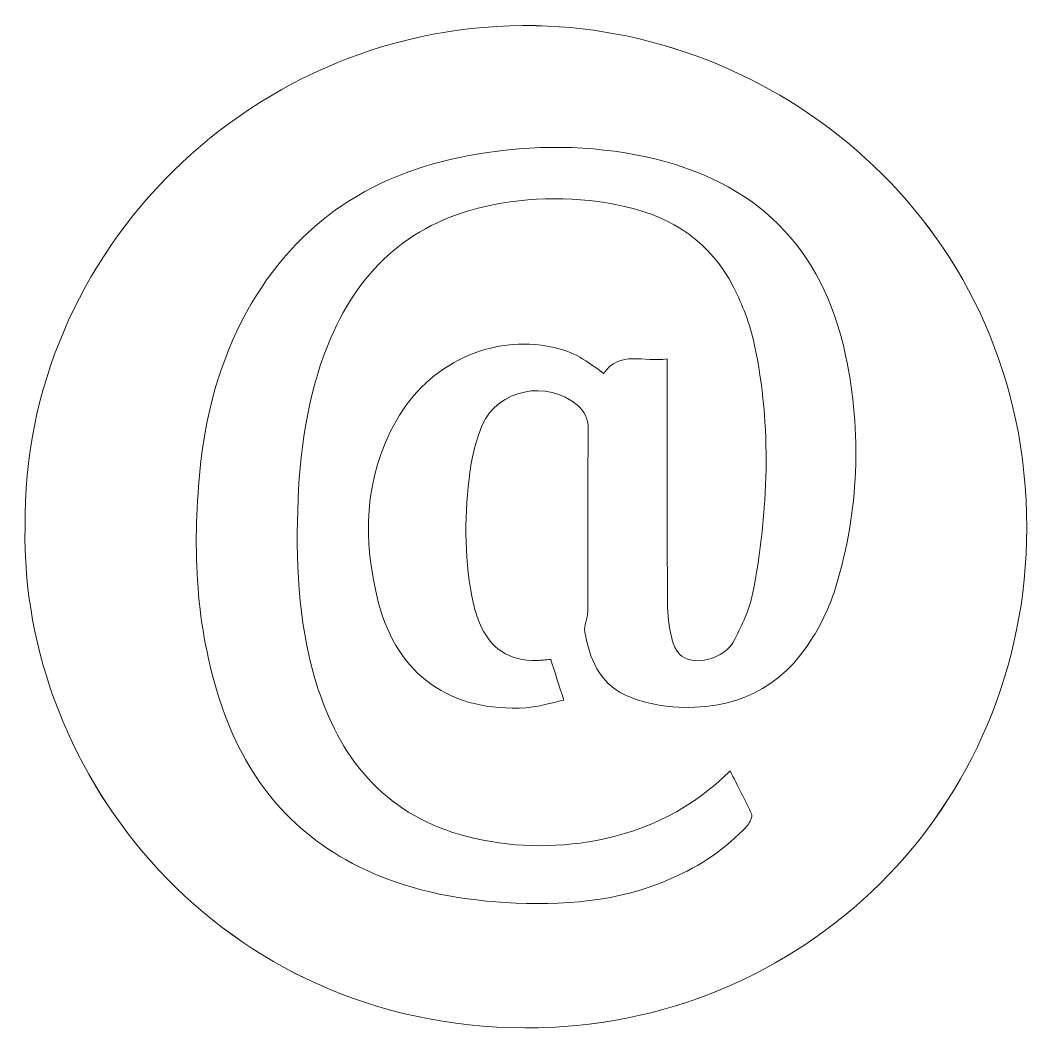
# Model space of a CAD drawing. Header units: centimetres. Extents: x -5.4 to 5.5, y -5.4 to 5.4.
# Drawn here: x -5.448 to -2.242, y -1.4 to 1.814 of the extents above; entities that cross this region are included whole.
import ezdxf

# ---------------------------------------------------------------- set-up
doc = ezdxf.new("R2010")
doc.units = ezdxf.units.CM
doc.header["$MEASUREMENT"] = 0
doc.layers.add('Layer 1', color=7, linetype='Continuous')

msp = doc.modelspace()

# ---------------------------------------------------------------- linework, layer by layer
at = {"layer": 'Layer 1', "lineweight": 13}
for points, knots in [([(-5.43243, 0.1996), (-5.44783, -0.59521), (-4.80778, -1.39383), (-3.83988, -1.39713), (-3.83988, -1.39713), (-2.95395, -1.40009), (-2.24185, -0.69755), (-2.24172, 0.19611), (-2.24172, 0.19611), (-2.24156, 1.15171), (-3.0187, 1.78086), (-3.80459, 1.7962), (-3.80459, 1.7962), (-4.70236, 1.81369), (-5.44407, 1.07765), (-5.43243, 0.1996)], [0, 0, 0, 0, 0.2, 0.2, 0.2, 0.2, 0.4, 0.4, 0.4, 0.4, 0.6, 0.6, 0.6, 0.6, 1, 1, 1, 1]), ([(-5.43243, 0.1996), (-5.44783, -0.59521), (-4.80778, -1.39383), (-3.83988, -1.39713), (-3.83988, -1.39713), (-2.95395, -1.40009), (-2.24185, -0.69755), (-2.24172, 0.19611), (-2.24172, 0.19611), (-2.24156, 1.15171), (-3.0187, 1.78086), (-3.80459, 1.7962), (-3.80459, 1.7962), (-4.70236, 1.81369), (-5.44407, 1.07765), (-5.43243, 0.1996)], [0, 0, 0, 0, 0.2, 0.2, 0.2, 0.2, 0.4, 0.4, 0.4, 0.4, 0.6, 0.6, 0.6, 0.6, 1, 1, 1, 1]), ([(-5.43243, 0.1996), (-5.44783, -0.59521), (-4.80778, -1.39383), (-3.83988, -1.39713), (-3.83988, -1.39713), (-2.95395, -1.40009), (-2.24185, -0.69755), (-2.24172, 0.19611), (-2.24172, 0.19611), (-2.24156, 1.15171), (-3.0187, 1.78086), (-3.80459, 1.7962), (-3.80459, 1.7962), (-4.70236, 1.81369), (-5.44407, 1.07765), (-5.43243, 0.1996)], [0, 0, 0, 0, 0.2, 0.2, 0.2, 0.2, 0.4, 0.4, 0.4, 0.4, 0.6, 0.6, 0.6, 0.6, 1, 1, 1, 1]), ([(-5.43243, 0.1996), (-5.44783, -0.59521), (-4.80778, -1.39383), (-3.83988, -1.39713), (-3.83988, -1.39713), (-2.95395, -1.40009), (-2.24185, -0.69755), (-2.24172, 0.19611), (-2.24172, 0.19611), (-2.24156, 1.15171), (-3.0187, 1.78086), (-3.80459, 1.7962), (-3.80459, 1.7962), (-4.70236, 1.81369), (-5.44407, 1.07765), (-5.43243, 0.1996)], [0, 0, 0, 0, 0.2, 0.2, 0.2, 0.2, 0.4, 0.4, 0.4, 0.4, 0.6, 0.6, 0.6, 0.6, 1, 1, 1, 1]), ([(-5.43243, 0.1996), (-5.44783, -0.59521), (-4.80778, -1.39383), (-3.83988, -1.39713), (-3.83988, -1.39713), (-2.95395, -1.40009), (-2.24185, -0.69755), (-2.24172, 0.19611), (-2.24172, 0.19611), (-2.24156, 1.15171), (-3.0187, 1.78086), (-3.80459, 1.7962), (-3.80459, 1.7962), (-4.70236, 1.81369), (-5.44407, 1.07765), (-5.43243, 0.1996)], [0, 0, 0, 0, 0.2, 0.2, 0.2, 0.2, 0.4, 0.4, 0.4, 0.4, 0.6, 0.6, 0.6, 0.6, 1, 1, 1, 1]), ([(-5.43243, 0.1996), (-5.44783, -0.59521), (-4.80778, -1.39383), (-3.83988, -1.39713), (-3.83988, -1.39713), (-2.95395, -1.40009), (-2.24185, -0.69755), (-2.24172, 0.19611), (-2.24172, 0.19611), (-2.24156, 1.15171), (-3.0187, 1.78086), (-3.80459, 1.7962), (-3.80459, 1.7962), (-4.70236, 1.81369), (-5.44407, 1.07765), (-5.43243, 0.1996)], [0, 0, 0, 0, 0.2, 0.2, 0.2, 0.2, 0.4, 0.4, 0.4, 0.4, 0.6, 0.6, 0.6, 0.6, 1, 1, 1, 1]), ([(-5.43243, 0.1996), (-5.44783, -0.59521), (-4.80778, -1.39383), (-3.83988, -1.39713), (-3.83988, -1.39713), (-2.95395, -1.40009), (-2.24185, -0.69755), (-2.24172, 0.19611), (-2.24172, 0.19611), (-2.24156, 1.15171), (-3.0187, 1.78086), (-3.80459, 1.7962), (-3.80459, 1.7962), (-4.70236, 1.81369), (-5.44407, 1.07765), (-5.43243, 0.1996)], [0, 0, 0, 0, 0.2, 0.2, 0.2, 0.2, 0.4, 0.4, 0.4, 0.4, 0.6, 0.6, 0.6, 0.6, 1, 1, 1, 1]), ([(-5.43243, 0.1996), (-5.44783, -0.59521), (-4.80778, -1.39383), (-3.83988, -1.39713), (-3.83988, -1.39713), (-2.95395, -1.40009), (-2.24185, -0.69755), (-2.24172, 0.19611), (-2.24172, 0.19611), (-2.24156, 1.15171), (-3.0187, 1.78086), (-3.80459, 1.7962), (-3.80459, 1.7962), (-4.70236, 1.81369), (-5.44407, 1.07765), (-5.43243, 0.1996)], [0, 0, 0, 0, 0.2, 0.2, 0.2, 0.2, 0.4, 0.4, 0.4, 0.4, 0.6, 0.6, 0.6, 0.6, 1, 1, 1, 1]), ([(-5.43243, 0.1996), (-5.44783, -0.59521), (-4.80778, -1.39383), (-3.83988, -1.39713), (-3.83988, -1.39713), (-2.95395, -1.40009), (-2.24185, -0.69755), (-2.24172, 0.19611), (-2.24172, 0.19611), (-2.24156, 1.15171), (-3.0187, 1.78086), (-3.80459, 1.7962), (-3.80459, 1.7962), (-4.70236, 1.81369), (-5.44407, 1.07765), (-5.43243, 0.1996)], [0, 0, 0, 0, 0.2, 0.2, 0.2, 0.2, 0.4, 0.4, 0.4, 0.4, 0.6, 0.6, 0.6, 0.6, 1, 1, 1, 1]), ([(-5.43243, 0.1996), (-5.44783, -0.59521), (-4.80778, -1.39383), (-3.83988, -1.39713), (-3.83988, -1.39713), (-2.95395, -1.40009), (-2.24185, -0.69755), (-2.24172, 0.19611), (-2.24172, 0.19611), (-2.24156, 1.15171), (-3.0187, 1.78086), (-3.80459, 1.7962), (-3.80459, 1.7962), (-4.70236, 1.81369), (-5.44407, 1.07765), (-5.43243, 0.1996)], [0, 0, 0, 0, 0.2, 0.2, 0.2, 0.2, 0.4, 0.4, 0.4, 0.4, 0.6, 0.6, 0.6, 0.6, 1, 1, 1, 1]), ([(-5.43243, 0.1996), (-5.44783, -0.59521), (-4.80778, -1.39383), (-3.83988, -1.39713), (-3.83988, -1.39713), (-2.95395, -1.40009), (-2.24185, -0.69755), (-2.24172, 0.19611), (-2.24172, 0.19611), (-2.24156, 1.15171), (-3.0187, 1.78086), (-3.80459, 1.7962), (-3.80459, 1.7962), (-4.70236, 1.81369), (-5.44407, 1.07765), (-5.43243, 0.1996)], [0, 0, 0, 0, 0.2, 0.2, 0.2, 0.2, 0.4, 0.4, 0.4, 0.4, 0.6, 0.6, 0.6, 0.6, 1, 1, 1, 1]), ([(-5.43243, 0.1996), (-5.44783, -0.59521), (-4.80778, -1.39383), (-3.83988, -1.39713), (-3.83988, -1.39713), (-2.95395, -1.40009), (-2.24185, -0.69755), (-2.24172, 0.19611), (-2.24172, 0.19611), (-2.24156, 1.15171), (-3.0187, 1.78086), (-3.80459, 1.7962), (-3.80459, 1.7962), (-4.70236, 1.81369), (-5.44407, 1.07765), (-5.43243, 0.1996)], [0, 0, 0, 0, 0.2, 0.2, 0.2, 0.2, 0.4, 0.4, 0.4, 0.4, 0.6, 0.6, 0.6, 0.6, 1, 1, 1, 1]), ([(-5.43243, 0.1996), (-5.44407, 1.07765), (-4.70237, 1.81369), (-3.80458, 1.79618), (-3.80458, 1.79618), (-3.01869, 1.78083), (-2.24155, 1.15168), (-2.24169, 0.19609), (-2.24169, 0.19609), (-2.24182, -0.69751), (-2.95392, -1.40011), (-3.83985, -1.39713), (-3.83985, -1.39713), (-4.80774, -1.39383), (-5.4478, -0.59518), (-5.43243, 0.1996)], [0, 0, 0, 0, 0.2, 0.2, 0.2, 0.2, 0.4, 0.4, 0.4, 0.4, 0.6, 0.6, 0.6, 0.6, 1, 1, 1, 1]), ([(-5.43243, 0.1996), (-5.44407, 1.07765), (-4.70237, 1.81369), (-3.80458, 1.79618), (-3.80458, 1.79618), (-3.01869, 1.78083), (-2.24155, 1.15168), (-2.24169, 0.19609), (-2.24169, 0.19609), (-2.24182, -0.69751), (-2.95392, -1.40011), (-3.83985, -1.39713), (-3.83985, -1.39713), (-4.80774, -1.39383), (-5.4478, -0.59518), (-5.43243, 0.1996)], [0, 0, 0, 0, 0.2, 0.2, 0.2, 0.2, 0.4, 0.4, 0.4, 0.4, 0.6, 0.6, 0.6, 0.6, 1, 1, 1, 1]), ([(-5.43243, 0.1996), (-5.44407, 1.07765), (-4.70237, 1.81369), (-3.80458, 1.79618), (-3.80458, 1.79618), (-3.01869, 1.78083), (-2.24155, 1.15168), (-2.24169, 0.19609), (-2.24169, 0.19609), (-2.24182, -0.69751), (-2.95392, -1.40011), (-3.83985, -1.39713), (-3.83985, -1.39713), (-4.80774, -1.39383), (-5.4478, -0.59518), (-5.43243, 0.1996)], [0, 0, 0, 0, 0.2, 0.2, 0.2, 0.2, 0.4, 0.4, 0.4, 0.4, 0.6, 0.6, 0.6, 0.6, 1, 1, 1, 1]), ([(-5.43243, 0.1996), (-5.44407, 1.07765), (-4.70237, 1.81369), (-3.80458, 1.79618), (-3.80458, 1.79618), (-3.01869, 1.78083), (-2.24155, 1.15168), (-2.24169, 0.19609), (-2.24169, 0.19609), (-2.24182, -0.69751), (-2.95392, -1.40011), (-3.83985, -1.39713), (-3.83985, -1.39713), (-4.80774, -1.39383), (-5.4478, -0.59518), (-5.43243, 0.1996)], [0, 0, 0, 0, 0.2, 0.2, 0.2, 0.2, 0.4, 0.4, 0.4, 0.4, 0.6, 0.6, 0.6, 0.6, 1, 1, 1, 1]), ([(-5.43243, 0.1996), (-5.44407, 1.07765), (-4.70237, 1.81369), (-3.80458, 1.79618), (-3.80458, 1.79618), (-3.01869, 1.78083), (-2.24155, 1.15168), (-2.24169, 0.19609), (-2.24169, 0.19609), (-2.24182, -0.69751), (-2.95392, -1.40011), (-3.83985, -1.39713), (-3.83985, -1.39713), (-4.80774, -1.39383), (-5.4478, -0.59518), (-5.43243, 0.1996)], [0, 0, 0, 0, 0.2, 0.2, 0.2, 0.2, 0.4, 0.4, 0.4, 0.4, 0.6, 0.6, 0.6, 0.6, 1, 1, 1, 1]), ([(-5.43243, 0.1996), (-5.44407, 1.07765), (-4.70237, 1.81369), (-3.80458, 1.79618), (-3.80458, 1.79618), (-3.01869, 1.78083), (-2.24155, 1.15168), (-2.24169, 0.19609), (-2.24169, 0.19609), (-2.24182, -0.69751), (-2.95392, -1.40011), (-3.83985, -1.39713), (-3.83985, -1.39713), (-4.80774, -1.39383), (-5.4478, -0.59518), (-5.43243, 0.1996)], [0, 0, 0, 0, 0.2, 0.2, 0.2, 0.2, 0.4, 0.4, 0.4, 0.4, 0.6, 0.6, 0.6, 0.6, 1, 1, 1, 1]), ([(-3.18672, -0.57856), (-3.30795, -0.69873), (-3.45011, -0.76877), (-3.61217, -0.79959), (-3.61217, -0.79959), (-3.75039, -0.82578), (-3.88842, -0.82253), (-4.02447, -0.78731), (-4.02447, -0.78731), (-4.27254, -0.72307), (-4.42079, -0.5558), (-4.49818, -0.3186), (-4.49818, -0.3186), (-4.55877, -0.13294), (-4.57004, 0.05875), (-4.56398, 0.25216), (-4.56398, 0.25216), (-4.55832, 0.4329), (-4.53546, 0.61072), (-4.46738, 0.78003), (-4.46738, 0.78003), (-4.37523, 1.00921), (-4.21507, 1.16291), (-3.97057, 1.21903), (-3.97057, 1.21903), (-3.82209, 1.25311), (-3.6722, 1.25329), (-3.52345, 1.22051), (-3.52345, 1.22051), (-3.37002, 1.1867), (-3.2482, 1.10555), (-3.17589, 0.96318), (-3.17589, 0.96318), (-3.14697, 0.90624), (-3.1225, 0.84467), (-3.10948, 0.78236), (-3.10948, 0.78236), (-3.05394, 0.51672), (-3.06357, 0.25018), (-3.11498, -0.01488), (-3.11498, -0.01488), (-3.12464, -0.06462), (-3.14885, -0.11235), (-3.17147, -0.15847), (-3.17147, -0.15847), (-3.18824, -0.19263), (-3.2197, -0.2139), (-3.25794, -0.22295), (-3.25794, -0.22295), (-3.31877, -0.23734), (-3.35883, -0.21575), (-3.37272, -0.1553), (-3.37272, -0.1553), (-3.38119, -0.11847), (-3.38576, -0.07997), (-3.386, -0.04227), (-3.386, -0.04227), (-3.38746, 0.20321), (-3.38727, 0.44872), (-3.38761, 0.69417), (-3.38761, 0.69417), (-3.38761, 0.70629), (-3.38761, 0.71843), (-3.38761, 0.73478), (-3.38761, 0.73478), (-3.46074, 0.72232), (-3.53816, 0.76312), (-3.58973, 0.68816), (-3.58973, 0.68816), (-3.65656, 0.73946), (-3.69689, 0.75997), (-3.75269, 0.77198), (-3.75269, 0.77198), (-3.94517, 0.81339), (-4.14763, 0.71957), (-4.24952, 0.53851), (-4.24952, 0.53851), (-4.35369, 0.35343), (-4.35845, 0.15598), (-4.30609, -0.04339), (-4.30609, -0.04339), (-4.24539, -0.27445), (-4.07553, -0.39245), (-3.83669, -0.37692), (-3.83669, -0.37692), (-3.79684, -0.3743), (-3.75766, -0.3616), (-3.71617, -0.35319), (-3.71617, -0.35319), (-3.73183, -0.30414), (-3.74485, -0.26334), (-3.75774, -0.22299), (-3.75774, -0.22299), (-3.77486, -0.22437), (-3.78848, -0.22609), (-3.80211, -0.22632), (-3.80211, -0.22632), (-3.89151, -0.22793), (-3.95065, -0.18938), (-3.9848, -0.10649), (-3.9848, -0.10649), (-3.99282, -0.08702), (-3.99951, -0.0667), (-4.00409, -0.04616), (-4.00409, -0.04616), (-4.03335, 0.0855), (-4.03298, 0.21882), (-4.01822, 0.35164), (-4.01822, 0.35164), (-4.01176, 0.40977), (-3.99904, 0.46956), (-3.97615, 0.52304), (-3.97615, 0.52304), (-3.92673, 0.63845), (-3.76869, 0.66885), (-3.6731, 0.58667), (-3.6731, 0.58667), (-3.65032, 0.56709), (-3.63849, 0.54518), (-3.63876, 0.51288), (-3.63876, 0.51288), (-3.64029, 0.31817), (-3.63918, 0.12347), (-3.64, -0.07127), (-3.64, -0.07127), (-3.64008, -0.09281), (-3.65278, -0.1154), (-3.64929, -0.13578), (-3.64929, -0.13578), (-3.63479, -0.21973), (-3.60349, -0.29789), (-3.52152, -0.33596), (-3.52152, -0.33596), (-3.47482, -0.35766), (-3.421, -0.37012), (-3.36941, -0.37406), (-3.36941, -0.37406), (-3.1769, -0.38896), (-3.02299, -0.31847), (-2.9216, -0.15054), (-2.9216, -0.15054), (-2.89183, -0.10125), (-2.86667, -0.04725), (-2.84998, 0.00781), (-2.84998, 0.00781), (-2.77643, 0.25049), (-2.76685, 0.49814), (-2.81871, 0.74526), (-2.81871, 0.74526), (-2.89158, 1.09258), (-3.10756, 1.30337), (-3.45413, 1.37812), (-3.45413, 1.37812), (-3.63296, 1.4167), (-3.81351, 1.41712), (-3.99364, 1.38693), (-3.99364, 1.38693), (-4.31603, 1.33293), (-4.56736, 1.17378), (-4.72699, 0.8829), (-4.72699, 0.8829), (-4.8138, 0.72468), (-4.85833, 0.55323), (-4.87561, 0.37474), (-4.87561, 0.37474), (-4.89955, 0.1272), (-4.88876, -0.11805), (-4.81092, -0.35654), (-4.81092, -0.35654), (-4.73435, -0.59123), (-4.59261, -0.7727), (-4.36843, -0.88364), (-4.36843, -0.88364), (-4.22198, -0.95616), (-4.0649, -0.98762), (-3.90303, -0.99765), (-3.90303, -0.99765), (-3.72161, -1.00887), (-3.54343, -0.99596), (-3.37423, -0.92153), (-3.37423, -0.92153), (-3.28215, -0.88105), (-3.19923, -0.82713), (-3.13161, -0.75193), (-3.13161, -0.75193), (-3.12333, -0.74272), (-3.11478, -0.72407), (-3.11867, -0.71518), (-3.11867, -0.71518), (-3.13851, -0.66974), (-3.16246, -0.62614), (-3.18672, -0.57856)], [0, 0, 0, 0, 0.0204082, 0.0204082, 0.0204082, 0.0204082, 0.0408163, 0.0408163, 0.0408163, 0.0408163, 0.0612245, 0.0612245, 0.0612245, 0.0612245, 0.0816327, 0.0816327, 0.0816327, 0.0816327, 0.1020408, 0.1020408, 0.1020408, 0.1020408, 0.122449, 0.122449, 0.122449, 0.122449, 0.1428571, 0.1428571, 0.1428571, 0.1428571, 0.1632653, 0.1632653, 0.1632653, 0.1632653, 0.1836735, 0.1836735, 0.1836735, 0.1836735, 0.2040816, 0.2040816, 0.2040816, 0.2040816, 0.2244898, 0.2244898, 0.2244898, 0.2244898, 0.244898, 0.244898, 0.244898, 0.244898, 0.2653061, 0.2653061, 0.2653061, 0.2653061, 0.2857143, 0.2857143, 0.2857143, 0.2857143, 0.3061224, 0.3061224, 0.3061224, 0.3061224, 0.3265306, 0.3265306, 0.3265306, 0.3265306, 0.3469388, 0.3469388, 0.3469388, 0.3469388, 0.3673469, 0.3673469, 0.3673469, 0.3673469, 0.3877551, 0.3877551, 0.3877551, 0.3877551, 0.4081633, 0.4081633, 0.4081633, 0.4081633, 0.4285714, 0.4285714, 0.4285714, 0.4285714, 0.4489796, 0.4489796, 0.4489796, 0.4489796, 0.4693878, 0.4693878, 0.4693878, 0.4693878, 0.4897959, 0.4897959, 0.4897959, 0.4897959, 0.5102041, 0.5102041, 0.5102041, 0.5102041, 0.5306122, 0.5306122, 0.5306122, 0.5306122, 0.5510204, 0.5510204, 0.5510204, 0.5510204, 0.5714286, 0.5714286, 0.5714286, 0.5714286, 0.5918367, 0.5918367, 0.5918367, 0.5918367, 0.6122449, 0.6122449, 0.6122449, 0.6122449, 0.6326531, 0.6326531, 0.6326531, 0.6326531, 0.6530612, 0.6530612, 0.6530612, 0.6530612, 0.6734694, 0.6734694, 0.6734694, 0.6734694, 0.6938776, 0.6938776, 0.6938776, 0.6938776, 0.7142857, 0.7142857, 0.7142857, 0.7142857, 0.7346939, 0.7346939, 0.7346939, 0.7346939, 0.755102, 0.755102, 0.755102, 0.755102, 0.7755102, 0.7755102, 0.7755102, 0.7755102, 0.7959184, 0.7959184, 0.7959184, 0.7959184, 0.8163265, 0.8163265, 0.8163265, 0.8163265, 0.8367347, 0.8367347, 0.8367347, 0.8367347, 0.8571429, 0.8571429, 0.8571429, 0.8571429, 0.877551, 0.877551, 0.877551, 0.877551, 0.8979592, 0.8979592, 0.8979592, 0.8979592, 0.9183673, 0.9183673, 0.9183673, 0.9183673, 0.9387755, 0.9387755, 0.9387755, 0.9387755, 0.9591837, 0.9591837, 0.9591837, 0.9591837, 1, 1, 1, 1]), ([(-3.18672, -0.57856), (-3.30795, -0.69873), (-3.45011, -0.76877), (-3.61217, -0.79959), (-3.61217, -0.79959), (-3.75039, -0.82578), (-3.88842, -0.82253), (-4.02447, -0.78731), (-4.02447, -0.78731), (-4.27254, -0.72307), (-4.42079, -0.5558), (-4.49818, -0.3186), (-4.49818, -0.3186), (-4.55877, -0.13294), (-4.57004, 0.05875), (-4.56398, 0.25216), (-4.56398, 0.25216), (-4.55832, 0.4329), (-4.53546, 0.61072), (-4.46738, 0.78003), (-4.46738, 0.78003), (-4.37523, 1.00921), (-4.21507, 1.16291), (-3.97057, 1.21903), (-3.97057, 1.21903), (-3.82209, 1.25311), (-3.6722, 1.25329), (-3.52345, 1.22051), (-3.52345, 1.22051), (-3.37002, 1.1867), (-3.2482, 1.10555), (-3.17589, 0.96318), (-3.17589, 0.96318), (-3.14697, 0.90624), (-3.1225, 0.84467), (-3.10948, 0.78236), (-3.10948, 0.78236), (-3.05394, 0.51672), (-3.06357, 0.25018), (-3.11498, -0.01488), (-3.11498, -0.01488), (-3.12464, -0.06462), (-3.14885, -0.11235), (-3.17147, -0.15847), (-3.17147, -0.15847), (-3.18824, -0.19263), (-3.2197, -0.2139), (-3.25794, -0.22295), (-3.25794, -0.22295), (-3.31877, -0.23734), (-3.35883, -0.21575), (-3.37272, -0.1553), (-3.37272, -0.1553), (-3.38119, -0.11847), (-3.38576, -0.07997), (-3.386, -0.04227), (-3.386, -0.04227), (-3.38746, 0.20321), (-3.38727, 0.44872), (-3.38761, 0.69417), (-3.38761, 0.69417), (-3.38761, 0.70629), (-3.38761, 0.71843), (-3.38761, 0.73478), (-3.38761, 0.73478), (-3.46074, 0.72232), (-3.53816, 0.76312), (-3.58973, 0.68816), (-3.58973, 0.68816), (-3.65656, 0.73946), (-3.69689, 0.75997), (-3.75269, 0.77198), (-3.75269, 0.77198), (-3.94517, 0.81339), (-4.14763, 0.71957), (-4.24952, 0.53851), (-4.24952, 0.53851), (-4.35369, 0.35343), (-4.35845, 0.15598), (-4.30609, -0.04339), (-4.30609, -0.04339), (-4.24539, -0.27445), (-4.07553, -0.39245), (-3.83669, -0.37692), (-3.83669, -0.37692), (-3.79684, -0.3743), (-3.75766, -0.3616), (-3.71617, -0.35319), (-3.71617, -0.35319), (-3.73183, -0.30414), (-3.74485, -0.26334), (-3.75774, -0.22299), (-3.75774, -0.22299), (-3.77486, -0.22437), (-3.78848, -0.22609), (-3.80211, -0.22632), (-3.80211, -0.22632), (-3.89151, -0.22793), (-3.95065, -0.18938), (-3.9848, -0.10649), (-3.9848, -0.10649), (-3.99282, -0.08702), (-3.99951, -0.0667), (-4.00409, -0.04616), (-4.00409, -0.04616), (-4.03335, 0.0855), (-4.03298, 0.21882), (-4.01822, 0.35164), (-4.01822, 0.35164), (-4.01176, 0.40977), (-3.99904, 0.46956), (-3.97615, 0.52304), (-3.97615, 0.52304), (-3.92673, 0.63845), (-3.76869, 0.66885), (-3.6731, 0.58667), (-3.6731, 0.58667), (-3.65032, 0.56709), (-3.63849, 0.54518), (-3.63876, 0.51288), (-3.63876, 0.51288), (-3.64029, 0.31817), (-3.63918, 0.12347), (-3.64, -0.07127), (-3.64, -0.07127), (-3.64008, -0.09281), (-3.65278, -0.1154), (-3.64929, -0.13578), (-3.64929, -0.13578), (-3.63479, -0.21973), (-3.60349, -0.29789), (-3.52152, -0.33596), (-3.52152, -0.33596), (-3.47482, -0.35766), (-3.421, -0.37012), (-3.36941, -0.37406), (-3.36941, -0.37406), (-3.1769, -0.38896), (-3.02299, -0.31847), (-2.9216, -0.15054), (-2.9216, -0.15054), (-2.89183, -0.10125), (-2.86667, -0.04725), (-2.84998, 0.00781), (-2.84998, 0.00781), (-2.77643, 0.25049), (-2.76685, 0.49814), (-2.81871, 0.74526), (-2.81871, 0.74526), (-2.89158, 1.09258), (-3.10756, 1.30337), (-3.45413, 1.37812), (-3.45413, 1.37812), (-3.63296, 1.4167), (-3.81351, 1.41712), (-3.99364, 1.38693), (-3.99364, 1.38693), (-4.31603, 1.33293), (-4.56736, 1.17378), (-4.72699, 0.8829), (-4.72699, 0.8829), (-4.8138, 0.72468), (-4.85833, 0.55323), (-4.87561, 0.37474), (-4.87561, 0.37474), (-4.89955, 0.1272), (-4.88876, -0.11805), (-4.81092, -0.35654), (-4.81092, -0.35654), (-4.73435, -0.59123), (-4.59261, -0.7727), (-4.36843, -0.88364), (-4.36843, -0.88364), (-4.22198, -0.95616), (-4.0649, -0.98762), (-3.90303, -0.99765), (-3.90303, -0.99765), (-3.72161, -1.00887), (-3.54343, -0.99596), (-3.37423, -0.92153), (-3.37423, -0.92153), (-3.28215, -0.88105), (-3.19923, -0.82713), (-3.13161, -0.75193), (-3.13161, -0.75193), (-3.12333, -0.74272), (-3.11478, -0.72407), (-3.11867, -0.71518), (-3.11867, -0.71518), (-3.13851, -0.66974), (-3.16246, -0.62614), (-3.18672, -0.57856)], [0, 0, 0, 0, 0.0204082, 0.0204082, 0.0204082, 0.0204082, 0.0408163, 0.0408163, 0.0408163, 0.0408163, 0.0612245, 0.0612245, 0.0612245, 0.0612245, 0.0816327, 0.0816327, 0.0816327, 0.0816327, 0.1020408, 0.1020408, 0.1020408, 0.1020408, 0.122449, 0.122449, 0.122449, 0.122449, 0.1428571, 0.1428571, 0.1428571, 0.1428571, 0.1632653, 0.1632653, 0.1632653, 0.1632653, 0.1836735, 0.1836735, 0.1836735, 0.1836735, 0.2040816, 0.2040816, 0.2040816, 0.2040816, 0.2244898, 0.2244898, 0.2244898, 0.2244898, 0.244898, 0.244898, 0.244898, 0.244898, 0.2653061, 0.2653061, 0.2653061, 0.2653061, 0.2857143, 0.2857143, 0.2857143, 0.2857143, 0.3061224, 0.3061224, 0.3061224, 0.3061224, 0.3265306, 0.3265306, 0.3265306, 0.3265306, 0.3469388, 0.3469388, 0.3469388, 0.3469388, 0.3673469, 0.3673469, 0.3673469, 0.3673469, 0.3877551, 0.3877551, 0.3877551, 0.3877551, 0.4081633, 0.4081633, 0.4081633, 0.4081633, 0.4285714, 0.4285714, 0.4285714, 0.4285714, 0.4489796, 0.4489796, 0.4489796, 0.4489796, 0.4693878, 0.4693878, 0.4693878, 0.4693878, 0.4897959, 0.4897959, 0.4897959, 0.4897959, 0.5102041, 0.5102041, 0.5102041, 0.5102041, 0.5306122, 0.5306122, 0.5306122, 0.5306122, 0.5510204, 0.5510204, 0.5510204, 0.5510204, 0.5714286, 0.5714286, 0.5714286, 0.5714286, 0.5918367, 0.5918367, 0.5918367, 0.5918367, 0.6122449, 0.6122449, 0.6122449, 0.6122449, 0.6326531, 0.6326531, 0.6326531, 0.6326531, 0.6530612, 0.6530612, 0.6530612, 0.6530612, 0.6734694, 0.6734694, 0.6734694, 0.6734694, 0.6938776, 0.6938776, 0.6938776, 0.6938776, 0.7142857, 0.7142857, 0.7142857, 0.7142857, 0.7346939, 0.7346939, 0.7346939, 0.7346939, 0.755102, 0.755102, 0.755102, 0.755102, 0.7755102, 0.7755102, 0.7755102, 0.7755102, 0.7959184, 0.7959184, 0.7959184, 0.7959184, 0.8163265, 0.8163265, 0.8163265, 0.8163265, 0.8367347, 0.8367347, 0.8367347, 0.8367347, 0.8571429, 0.8571429, 0.8571429, 0.8571429, 0.877551, 0.877551, 0.877551, 0.877551, 0.8979592, 0.8979592, 0.8979592, 0.8979592, 0.9183673, 0.9183673, 0.9183673, 0.9183673, 0.9387755, 0.9387755, 0.9387755, 0.9387755, 0.9591837, 0.9591837, 0.9591837, 0.9591837, 1, 1, 1, 1]), ([(-3.18672, -0.57856), (-3.30795, -0.69873), (-3.45011, -0.76877), (-3.61217, -0.79959), (-3.61217, -0.79959), (-3.75039, -0.82578), (-3.88842, -0.82253), (-4.02447, -0.78731), (-4.02447, -0.78731), (-4.27254, -0.72307), (-4.42079, -0.5558), (-4.49818, -0.3186), (-4.49818, -0.3186), (-4.55877, -0.13294), (-4.57004, 0.05875), (-4.56398, 0.25216), (-4.56398, 0.25216), (-4.55832, 0.4329), (-4.53546, 0.61072), (-4.46738, 0.78003), (-4.46738, 0.78003), (-4.37523, 1.00921), (-4.21507, 1.16291), (-3.97057, 1.21903), (-3.97057, 1.21903), (-3.82209, 1.25311), (-3.6722, 1.25329), (-3.52345, 1.22051), (-3.52345, 1.22051), (-3.37002, 1.1867), (-3.2482, 1.10555), (-3.17589, 0.96318), (-3.17589, 0.96318), (-3.14697, 0.90624), (-3.1225, 0.84467), (-3.10948, 0.78236), (-3.10948, 0.78236), (-3.05394, 0.51672), (-3.06357, 0.25018), (-3.11498, -0.01488), (-3.11498, -0.01488), (-3.12464, -0.06462), (-3.14885, -0.11235), (-3.17147, -0.15847), (-3.17147, -0.15847), (-3.18824, -0.19263), (-3.2197, -0.2139), (-3.25794, -0.22295), (-3.25794, -0.22295), (-3.31877, -0.23734), (-3.35883, -0.21575), (-3.37272, -0.1553), (-3.37272, -0.1553), (-3.38119, -0.11847), (-3.38576, -0.07997), (-3.386, -0.04227), (-3.386, -0.04227), (-3.38746, 0.20321), (-3.38727, 0.44872), (-3.38761, 0.69417), (-3.38761, 0.69417), (-3.38761, 0.70629), (-3.38761, 0.71843), (-3.38761, 0.73478), (-3.38761, 0.73478), (-3.46074, 0.72232), (-3.53816, 0.76312), (-3.58973, 0.68816), (-3.58973, 0.68816), (-3.65656, 0.73946), (-3.69689, 0.75997), (-3.75269, 0.77198), (-3.75269, 0.77198), (-3.94517, 0.81339), (-4.14763, 0.71957), (-4.24952, 0.53851), (-4.24952, 0.53851), (-4.35369, 0.35343), (-4.35845, 0.15598), (-4.30609, -0.04339), (-4.30609, -0.04339), (-4.24539, -0.27445), (-4.07553, -0.39245), (-3.83669, -0.37692), (-3.83669, -0.37692), (-3.79684, -0.3743), (-3.75766, -0.3616), (-3.71617, -0.35319), (-3.71617, -0.35319), (-3.73183, -0.30414), (-3.74485, -0.26334), (-3.75774, -0.22299), (-3.75774, -0.22299), (-3.77486, -0.22437), (-3.78848, -0.22609), (-3.80211, -0.22632), (-3.80211, -0.22632), (-3.89151, -0.22793), (-3.95065, -0.18938), (-3.9848, -0.10649), (-3.9848, -0.10649), (-3.99282, -0.08702), (-3.99951, -0.0667), (-4.00409, -0.04616), (-4.00409, -0.04616), (-4.03335, 0.0855), (-4.03298, 0.21882), (-4.01822, 0.35164), (-4.01822, 0.35164), (-4.01176, 0.40977), (-3.99904, 0.46956), (-3.97615, 0.52304), (-3.97615, 0.52304), (-3.92673, 0.63845), (-3.76869, 0.66885), (-3.6731, 0.58667), (-3.6731, 0.58667), (-3.65032, 0.56709), (-3.63849, 0.54518), (-3.63876, 0.51288), (-3.63876, 0.51288), (-3.64029, 0.31817), (-3.63918, 0.12347), (-3.64, -0.07127), (-3.64, -0.07127), (-3.64008, -0.09281), (-3.65278, -0.1154), (-3.64929, -0.13578), (-3.64929, -0.13578), (-3.63479, -0.21973), (-3.60349, -0.29789), (-3.52152, -0.33596), (-3.52152, -0.33596), (-3.47482, -0.35766), (-3.421, -0.37012), (-3.36941, -0.37406), (-3.36941, -0.37406), (-3.1769, -0.38896), (-3.02299, -0.31847), (-2.9216, -0.15054), (-2.9216, -0.15054), (-2.89183, -0.10125), (-2.86667, -0.04725), (-2.84998, 0.00781), (-2.84998, 0.00781), (-2.77643, 0.25049), (-2.76685, 0.49814), (-2.81871, 0.74526), (-2.81871, 0.74526), (-2.89158, 1.09258), (-3.10756, 1.30337), (-3.45413, 1.37812), (-3.45413, 1.37812), (-3.63296, 1.4167), (-3.81351, 1.41712), (-3.99364, 1.38693), (-3.99364, 1.38693), (-4.31603, 1.33293), (-4.56736, 1.17378), (-4.72699, 0.8829), (-4.72699, 0.8829), (-4.8138, 0.72468), (-4.85833, 0.55323), (-4.87561, 0.37474), (-4.87561, 0.37474), (-4.89955, 0.1272), (-4.88876, -0.11805), (-4.81092, -0.35654), (-4.81092, -0.35654), (-4.73435, -0.59123), (-4.59261, -0.7727), (-4.36843, -0.88364), (-4.36843, -0.88364), (-4.22198, -0.95616), (-4.0649, -0.98762), (-3.90303, -0.99765), (-3.90303, -0.99765), (-3.72161, -1.00887), (-3.54343, -0.99596), (-3.37423, -0.92153), (-3.37423, -0.92153), (-3.28215, -0.88105), (-3.19923, -0.82713), (-3.13161, -0.75193), (-3.13161, -0.75193), (-3.12333, -0.74272), (-3.11478, -0.72407), (-3.11867, -0.71518), (-3.11867, -0.71518), (-3.13851, -0.66974), (-3.16246, -0.62614), (-3.18672, -0.57856)], [0, 0, 0, 0, 0.0204082, 0.0204082, 0.0204082, 0.0204082, 0.0408163, 0.0408163, 0.0408163, 0.0408163, 0.0612245, 0.0612245, 0.0612245, 0.0612245, 0.0816327, 0.0816327, 0.0816327, 0.0816327, 0.1020408, 0.1020408, 0.1020408, 0.1020408, 0.122449, 0.122449, 0.122449, 0.122449, 0.1428571, 0.1428571, 0.1428571, 0.1428571, 0.1632653, 0.1632653, 0.1632653, 0.1632653, 0.1836735, 0.1836735, 0.1836735, 0.1836735, 0.2040816, 0.2040816, 0.2040816, 0.2040816, 0.2244898, 0.2244898, 0.2244898, 0.2244898, 0.244898, 0.244898, 0.244898, 0.244898, 0.2653061, 0.2653061, 0.2653061, 0.2653061, 0.2857143, 0.2857143, 0.2857143, 0.2857143, 0.3061224, 0.3061224, 0.3061224, 0.3061224, 0.3265306, 0.3265306, 0.3265306, 0.3265306, 0.3469388, 0.3469388, 0.3469388, 0.3469388, 0.3673469, 0.3673469, 0.3673469, 0.3673469, 0.3877551, 0.3877551, 0.3877551, 0.3877551, 0.4081633, 0.4081633, 0.4081633, 0.4081633, 0.4285714, 0.4285714, 0.4285714, 0.4285714, 0.4489796, 0.4489796, 0.4489796, 0.4489796, 0.4693878, 0.4693878, 0.4693878, 0.4693878, 0.4897959, 0.4897959, 0.4897959, 0.4897959, 0.5102041, 0.5102041, 0.5102041, 0.5102041, 0.5306122, 0.5306122, 0.5306122, 0.5306122, 0.5510204, 0.5510204, 0.5510204, 0.5510204, 0.5714286, 0.5714286, 0.5714286, 0.5714286, 0.5918367, 0.5918367, 0.5918367, 0.5918367, 0.6122449, 0.6122449, 0.6122449, 0.6122449, 0.6326531, 0.6326531, 0.6326531, 0.6326531, 0.6530612, 0.6530612, 0.6530612, 0.6530612, 0.6734694, 0.6734694, 0.6734694, 0.6734694, 0.6938776, 0.6938776, 0.6938776, 0.6938776, 0.7142857, 0.7142857, 0.7142857, 0.7142857, 0.7346939, 0.7346939, 0.7346939, 0.7346939, 0.755102, 0.755102, 0.755102, 0.755102, 0.7755102, 0.7755102, 0.7755102, 0.7755102, 0.7959184, 0.7959184, 0.7959184, 0.7959184, 0.8163265, 0.8163265, 0.8163265, 0.8163265, 0.8367347, 0.8367347, 0.8367347, 0.8367347, 0.8571429, 0.8571429, 0.8571429, 0.8571429, 0.877551, 0.877551, 0.877551, 0.877551, 0.8979592, 0.8979592, 0.8979592, 0.8979592, 0.9183673, 0.9183673, 0.9183673, 0.9183673, 0.9387755, 0.9387755, 0.9387755, 0.9387755, 0.9591837, 0.9591837, 0.9591837, 0.9591837, 1, 1, 1, 1]), ([(-3.18672, -0.57856), (-3.30795, -0.69873), (-3.45011, -0.76877), (-3.61217, -0.79959), (-3.61217, -0.79959), (-3.75039, -0.82578), (-3.88842, -0.82253), (-4.02447, -0.78731), (-4.02447, -0.78731), (-4.27254, -0.72307), (-4.42079, -0.5558), (-4.49818, -0.3186), (-4.49818, -0.3186), (-4.55877, -0.13294), (-4.57004, 0.05875), (-4.56398, 0.25216), (-4.56398, 0.25216), (-4.55832, 0.4329), (-4.53546, 0.61072), (-4.46738, 0.78003), (-4.46738, 0.78003), (-4.37523, 1.00921), (-4.21507, 1.16291), (-3.97057, 1.21903), (-3.97057, 1.21903), (-3.82209, 1.25311), (-3.6722, 1.25329), (-3.52345, 1.22051), (-3.52345, 1.22051), (-3.37002, 1.1867), (-3.2482, 1.10555), (-3.17589, 0.96318), (-3.17589, 0.96318), (-3.14697, 0.90624), (-3.1225, 0.84467), (-3.10948, 0.78236), (-3.10948, 0.78236), (-3.05394, 0.51672), (-3.06357, 0.25018), (-3.11498, -0.01488), (-3.11498, -0.01488), (-3.12464, -0.06462), (-3.14885, -0.11235), (-3.17147, -0.15847), (-3.17147, -0.15847), (-3.18824, -0.19263), (-3.2197, -0.2139), (-3.25794, -0.22295), (-3.25794, -0.22295), (-3.31877, -0.23734), (-3.35883, -0.21575), (-3.37272, -0.1553), (-3.37272, -0.1553), (-3.38119, -0.11847), (-3.38576, -0.07997), (-3.386, -0.04227), (-3.386, -0.04227), (-3.38746, 0.20321), (-3.38727, 0.44872), (-3.38761, 0.69417), (-3.38761, 0.69417), (-3.38761, 0.70629), (-3.38761, 0.71843), (-3.38761, 0.73478), (-3.38761, 0.73478), (-3.46074, 0.72232), (-3.53816, 0.76312), (-3.58973, 0.68816), (-3.58973, 0.68816), (-3.65656, 0.73946), (-3.69689, 0.75997), (-3.75269, 0.77198), (-3.75269, 0.77198), (-3.94517, 0.81339), (-4.14763, 0.71957), (-4.24952, 0.53851), (-4.24952, 0.53851), (-4.35369, 0.35343), (-4.35845, 0.15598), (-4.30609, -0.04339), (-4.30609, -0.04339), (-4.24539, -0.27445), (-4.07553, -0.39245), (-3.83669, -0.37692), (-3.83669, -0.37692), (-3.79684, -0.3743), (-3.75766, -0.3616), (-3.71617, -0.35319), (-3.71617, -0.35319), (-3.73183, -0.30414), (-3.74485, -0.26334), (-3.75774, -0.22299), (-3.75774, -0.22299), (-3.77486, -0.22437), (-3.78848, -0.22609), (-3.80211, -0.22632), (-3.80211, -0.22632), (-3.89151, -0.22793), (-3.95065, -0.18938), (-3.9848, -0.10649), (-3.9848, -0.10649), (-3.99282, -0.08702), (-3.99951, -0.0667), (-4.00409, -0.04616), (-4.00409, -0.04616), (-4.03335, 0.0855), (-4.03298, 0.21882), (-4.01822, 0.35164), (-4.01822, 0.35164), (-4.01176, 0.40977), (-3.99904, 0.46956), (-3.97615, 0.52304), (-3.97615, 0.52304), (-3.92673, 0.63845), (-3.76869, 0.66885), (-3.6731, 0.58667), (-3.6731, 0.58667), (-3.65032, 0.56709), (-3.63849, 0.54518), (-3.63876, 0.51288), (-3.63876, 0.51288), (-3.64029, 0.31817), (-3.63918, 0.12347), (-3.64, -0.07127), (-3.64, -0.07127), (-3.64008, -0.09281), (-3.65278, -0.1154), (-3.64929, -0.13578), (-3.64929, -0.13578), (-3.63479, -0.21973), (-3.60349, -0.29789), (-3.52152, -0.33596), (-3.52152, -0.33596), (-3.47482, -0.35766), (-3.421, -0.37012), (-3.36941, -0.37406), (-3.36941, -0.37406), (-3.1769, -0.38896), (-3.02299, -0.31847), (-2.9216, -0.15054), (-2.9216, -0.15054), (-2.89183, -0.10125), (-2.86667, -0.04725), (-2.84998, 0.00781), (-2.84998, 0.00781), (-2.77643, 0.25049), (-2.76685, 0.49814), (-2.81871, 0.74526), (-2.81871, 0.74526), (-2.89158, 1.09258), (-3.10756, 1.30337), (-3.45413, 1.37812), (-3.45413, 1.37812), (-3.63296, 1.4167), (-3.81351, 1.41712), (-3.99364, 1.38693), (-3.99364, 1.38693), (-4.31603, 1.33293), (-4.56736, 1.17378), (-4.72699, 0.8829), (-4.72699, 0.8829), (-4.8138, 0.72468), (-4.85833, 0.55323), (-4.87561, 0.37474), (-4.87561, 0.37474), (-4.89955, 0.1272), (-4.88876, -0.11805), (-4.81092, -0.35654), (-4.81092, -0.35654), (-4.73435, -0.59123), (-4.59261, -0.7727), (-4.36843, -0.88364), (-4.36843, -0.88364), (-4.22198, -0.95616), (-4.0649, -0.98762), (-3.90303, -0.99765), (-3.90303, -0.99765), (-3.72161, -1.00887), (-3.54343, -0.99596), (-3.37423, -0.92153), (-3.37423, -0.92153), (-3.28215, -0.88105), (-3.19923, -0.82713), (-3.13161, -0.75193), (-3.13161, -0.75193), (-3.12333, -0.74272), (-3.11478, -0.72407), (-3.11867, -0.71518), (-3.11867, -0.71518), (-3.13851, -0.66974), (-3.16246, -0.62614), (-3.18672, -0.57856)], [0, 0, 0, 0, 0.0204082, 0.0204082, 0.0204082, 0.0204082, 0.0408163, 0.0408163, 0.0408163, 0.0408163, 0.0612245, 0.0612245, 0.0612245, 0.0612245, 0.0816327, 0.0816327, 0.0816327, 0.0816327, 0.1020408, 0.1020408, 0.1020408, 0.1020408, 0.122449, 0.122449, 0.122449, 0.122449, 0.1428571, 0.1428571, 0.1428571, 0.1428571, 0.1632653, 0.1632653, 0.1632653, 0.1632653, 0.1836735, 0.1836735, 0.1836735, 0.1836735, 0.2040816, 0.2040816, 0.2040816, 0.2040816, 0.2244898, 0.2244898, 0.2244898, 0.2244898, 0.244898, 0.244898, 0.244898, 0.244898, 0.2653061, 0.2653061, 0.2653061, 0.2653061, 0.2857143, 0.2857143, 0.2857143, 0.2857143, 0.3061224, 0.3061224, 0.3061224, 0.3061224, 0.3265306, 0.3265306, 0.3265306, 0.3265306, 0.3469388, 0.3469388, 0.3469388, 0.3469388, 0.3673469, 0.3673469, 0.3673469, 0.3673469, 0.3877551, 0.3877551, 0.3877551, 0.3877551, 0.4081633, 0.4081633, 0.4081633, 0.4081633, 0.4285714, 0.4285714, 0.4285714, 0.4285714, 0.4489796, 0.4489796, 0.4489796, 0.4489796, 0.4693878, 0.4693878, 0.4693878, 0.4693878, 0.4897959, 0.4897959, 0.4897959, 0.4897959, 0.5102041, 0.5102041, 0.5102041, 0.5102041, 0.5306122, 0.5306122, 0.5306122, 0.5306122, 0.5510204, 0.5510204, 0.5510204, 0.5510204, 0.5714286, 0.5714286, 0.5714286, 0.5714286, 0.5918367, 0.5918367, 0.5918367, 0.5918367, 0.6122449, 0.6122449, 0.6122449, 0.6122449, 0.6326531, 0.6326531, 0.6326531, 0.6326531, 0.6530612, 0.6530612, 0.6530612, 0.6530612, 0.6734694, 0.6734694, 0.6734694, 0.6734694, 0.6938776, 0.6938776, 0.6938776, 0.6938776, 0.7142857, 0.7142857, 0.7142857, 0.7142857, 0.7346939, 0.7346939, 0.7346939, 0.7346939, 0.755102, 0.755102, 0.755102, 0.755102, 0.7755102, 0.7755102, 0.7755102, 0.7755102, 0.7959184, 0.7959184, 0.7959184, 0.7959184, 0.8163265, 0.8163265, 0.8163265, 0.8163265, 0.8367347, 0.8367347, 0.8367347, 0.8367347, 0.8571429, 0.8571429, 0.8571429, 0.8571429, 0.877551, 0.877551, 0.877551, 0.877551, 0.8979592, 0.8979592, 0.8979592, 0.8979592, 0.9183673, 0.9183673, 0.9183673, 0.9183673, 0.9387755, 0.9387755, 0.9387755, 0.9387755, 0.9591837, 0.9591837, 0.9591837, 0.9591837, 1, 1, 1, 1]), ([(-3.18672, -0.57856), (-3.30795, -0.69873), (-3.45011, -0.76877), (-3.61217, -0.79959), (-3.61217, -0.79959), (-3.75039, -0.82578), (-3.88842, -0.82253), (-4.02447, -0.78731), (-4.02447, -0.78731), (-4.27254, -0.72307), (-4.42079, -0.5558), (-4.49818, -0.3186), (-4.49818, -0.3186), (-4.55877, -0.13294), (-4.57004, 0.05875), (-4.56398, 0.25216), (-4.56398, 0.25216), (-4.55832, 0.4329), (-4.53546, 0.61072), (-4.46738, 0.78003), (-4.46738, 0.78003), (-4.37523, 1.00921), (-4.21507, 1.16291), (-3.97057, 1.21903), (-3.97057, 1.21903), (-3.82209, 1.25311), (-3.6722, 1.25329), (-3.52345, 1.22051), (-3.52345, 1.22051), (-3.37002, 1.1867), (-3.2482, 1.10555), (-3.17589, 0.96318), (-3.17589, 0.96318), (-3.14697, 0.90624), (-3.1225, 0.84467), (-3.10948, 0.78236), (-3.10948, 0.78236), (-3.05394, 0.51672), (-3.06357, 0.25018), (-3.11498, -0.01488), (-3.11498, -0.01488), (-3.12464, -0.06462), (-3.14885, -0.11235), (-3.17147, -0.15847), (-3.17147, -0.15847), (-3.18824, -0.19263), (-3.2197, -0.2139), (-3.25794, -0.22295), (-3.25794, -0.22295), (-3.31877, -0.23734), (-3.35883, -0.21575), (-3.37272, -0.1553), (-3.37272, -0.1553), (-3.38119, -0.11847), (-3.38576, -0.07997), (-3.386, -0.04227), (-3.386, -0.04227), (-3.38746, 0.20321), (-3.38727, 0.44872), (-3.38761, 0.69417), (-3.38761, 0.69417), (-3.38761, 0.70629), (-3.38761, 0.71843), (-3.38761, 0.73478), (-3.38761, 0.73478), (-3.46074, 0.72232), (-3.53816, 0.76312), (-3.58973, 0.68816), (-3.58973, 0.68816), (-3.65656, 0.73946), (-3.69689, 0.75997), (-3.75269, 0.77198), (-3.75269, 0.77198), (-3.94517, 0.81339), (-4.14763, 0.71957), (-4.24952, 0.53851), (-4.24952, 0.53851), (-4.35369, 0.35343), (-4.35845, 0.15598), (-4.30609, -0.04339), (-4.30609, -0.04339), (-4.24539, -0.27445), (-4.07553, -0.39245), (-3.83669, -0.37692), (-3.83669, -0.37692), (-3.79684, -0.3743), (-3.75766, -0.3616), (-3.71617, -0.35319), (-3.71617, -0.35319), (-3.73183, -0.30414), (-3.74485, -0.26334), (-3.75774, -0.22299), (-3.75774, -0.22299), (-3.77486, -0.22437), (-3.78848, -0.22609), (-3.80211, -0.22632), (-3.80211, -0.22632), (-3.89151, -0.22793), (-3.95065, -0.18938), (-3.9848, -0.10649), (-3.9848, -0.10649), (-3.99282, -0.08702), (-3.99951, -0.0667), (-4.00409, -0.04616), (-4.00409, -0.04616), (-4.03335, 0.0855), (-4.03298, 0.21882), (-4.01822, 0.35164), (-4.01822, 0.35164), (-4.01176, 0.40977), (-3.99904, 0.46956), (-3.97615, 0.52304), (-3.97615, 0.52304), (-3.92673, 0.63845), (-3.76869, 0.66885), (-3.6731, 0.58667), (-3.6731, 0.58667), (-3.65032, 0.56709), (-3.63849, 0.54518), (-3.63876, 0.51288), (-3.63876, 0.51288), (-3.64029, 0.31817), (-3.63918, 0.12347), (-3.64, -0.07127), (-3.64, -0.07127), (-3.64008, -0.09281), (-3.65278, -0.1154), (-3.64929, -0.13578), (-3.64929, -0.13578), (-3.63479, -0.21973), (-3.60349, -0.29789), (-3.52152, -0.33596), (-3.52152, -0.33596), (-3.47482, -0.35766), (-3.421, -0.37012), (-3.36941, -0.37406), (-3.36941, -0.37406), (-3.1769, -0.38896), (-3.02299, -0.31847), (-2.9216, -0.15054), (-2.9216, -0.15054), (-2.89183, -0.10125), (-2.86667, -0.04725), (-2.84998, 0.00781), (-2.84998, 0.00781), (-2.77643, 0.25049), (-2.76685, 0.49814), (-2.81871, 0.74526), (-2.81871, 0.74526), (-2.89158, 1.09258), (-3.10756, 1.30337), (-3.45413, 1.37812), (-3.45413, 1.37812), (-3.63296, 1.4167), (-3.81351, 1.41712), (-3.99364, 1.38693), (-3.99364, 1.38693), (-4.31603, 1.33293), (-4.56736, 1.17378), (-4.72699, 0.8829), (-4.72699, 0.8829), (-4.8138, 0.72468), (-4.85833, 0.55323), (-4.87561, 0.37474), (-4.87561, 0.37474), (-4.89955, 0.1272), (-4.88876, -0.11805), (-4.81092, -0.35654), (-4.81092, -0.35654), (-4.73435, -0.59123), (-4.59261, -0.7727), (-4.36843, -0.88364), (-4.36843, -0.88364), (-4.22198, -0.95616), (-4.0649, -0.98762), (-3.90303, -0.99765), (-3.90303, -0.99765), (-3.72161, -1.00887), (-3.54343, -0.99596), (-3.37423, -0.92153), (-3.37423, -0.92153), (-3.28215, -0.88105), (-3.19923, -0.82713), (-3.13161, -0.75193), (-3.13161, -0.75193), (-3.12333, -0.74272), (-3.11478, -0.72407), (-3.11867, -0.71518), (-3.11867, -0.71518), (-3.13851, -0.66974), (-3.16246, -0.62614), (-3.18672, -0.57856)], [0, 0, 0, 0, 0.0204082, 0.0204082, 0.0204082, 0.0204082, 0.0408163, 0.0408163, 0.0408163, 0.0408163, 0.0612245, 0.0612245, 0.0612245, 0.0612245, 0.0816327, 0.0816327, 0.0816327, 0.0816327, 0.1020408, 0.1020408, 0.1020408, 0.1020408, 0.122449, 0.122449, 0.122449, 0.122449, 0.1428571, 0.1428571, 0.1428571, 0.1428571, 0.1632653, 0.1632653, 0.1632653, 0.1632653, 0.1836735, 0.1836735, 0.1836735, 0.1836735, 0.2040816, 0.2040816, 0.2040816, 0.2040816, 0.2244898, 0.2244898, 0.2244898, 0.2244898, 0.244898, 0.244898, 0.244898, 0.244898, 0.2653061, 0.2653061, 0.2653061, 0.2653061, 0.2857143, 0.2857143, 0.2857143, 0.2857143, 0.3061224, 0.3061224, 0.3061224, 0.3061224, 0.3265306, 0.3265306, 0.3265306, 0.3265306, 0.3469388, 0.3469388, 0.3469388, 0.3469388, 0.3673469, 0.3673469, 0.3673469, 0.3673469, 0.3877551, 0.3877551, 0.3877551, 0.3877551, 0.4081633, 0.4081633, 0.4081633, 0.4081633, 0.4285714, 0.4285714, 0.4285714, 0.4285714, 0.4489796, 0.4489796, 0.4489796, 0.4489796, 0.4693878, 0.4693878, 0.4693878, 0.4693878, 0.4897959, 0.4897959, 0.4897959, 0.4897959, 0.5102041, 0.5102041, 0.5102041, 0.5102041, 0.5306122, 0.5306122, 0.5306122, 0.5306122, 0.5510204, 0.5510204, 0.5510204, 0.5510204, 0.5714286, 0.5714286, 0.5714286, 0.5714286, 0.5918367, 0.5918367, 0.5918367, 0.5918367, 0.6122449, 0.6122449, 0.6122449, 0.6122449, 0.6326531, 0.6326531, 0.6326531, 0.6326531, 0.6530612, 0.6530612, 0.6530612, 0.6530612, 0.6734694, 0.6734694, 0.6734694, 0.6734694, 0.6938776, 0.6938776, 0.6938776, 0.6938776, 0.7142857, 0.7142857, 0.7142857, 0.7142857, 0.7346939, 0.7346939, 0.7346939, 0.7346939, 0.755102, 0.755102, 0.755102, 0.755102, 0.7755102, 0.7755102, 0.7755102, 0.7755102, 0.7959184, 0.7959184, 0.7959184, 0.7959184, 0.8163265, 0.8163265, 0.8163265, 0.8163265, 0.8367347, 0.8367347, 0.8367347, 0.8367347, 0.8571429, 0.8571429, 0.8571429, 0.8571429, 0.877551, 0.877551, 0.877551, 0.877551, 0.8979592, 0.8979592, 0.8979592, 0.8979592, 0.9183673, 0.9183673, 0.9183673, 0.9183673, 0.9387755, 0.9387755, 0.9387755, 0.9387755, 0.9591837, 0.9591837, 0.9591837, 0.9591837, 1, 1, 1, 1]), ([(-3.18672, -0.57856), (-3.30795, -0.69873), (-3.45011, -0.76877), (-3.61217, -0.79959), (-3.61217, -0.79959), (-3.75039, -0.82578), (-3.88842, -0.82253), (-4.02447, -0.78731), (-4.02447, -0.78731), (-4.27254, -0.72307), (-4.42079, -0.5558), (-4.49818, -0.3186), (-4.49818, -0.3186), (-4.55877, -0.13294), (-4.57004, 0.05875), (-4.56398, 0.25216), (-4.56398, 0.25216), (-4.55832, 0.4329), (-4.53546, 0.61072), (-4.46738, 0.78003), (-4.46738, 0.78003), (-4.37523, 1.00921), (-4.21507, 1.16291), (-3.97057, 1.21903), (-3.97057, 1.21903), (-3.82209, 1.25311), (-3.6722, 1.25329), (-3.52345, 1.22051), (-3.52345, 1.22051), (-3.37002, 1.1867), (-3.2482, 1.10555), (-3.17589, 0.96318), (-3.17589, 0.96318), (-3.14697, 0.90624), (-3.1225, 0.84467), (-3.10948, 0.78236), (-3.10948, 0.78236), (-3.05394, 0.51672), (-3.06357, 0.25018), (-3.11498, -0.01488), (-3.11498, -0.01488), (-3.12464, -0.06462), (-3.14885, -0.11235), (-3.17147, -0.15847), (-3.17147, -0.15847), (-3.18824, -0.19263), (-3.2197, -0.2139), (-3.25794, -0.22295), (-3.25794, -0.22295), (-3.31877, -0.23734), (-3.35883, -0.21575), (-3.37272, -0.1553), (-3.37272, -0.1553), (-3.38119, -0.11847), (-3.38576, -0.07997), (-3.386, -0.04227), (-3.386, -0.04227), (-3.38746, 0.20321), (-3.38727, 0.44872), (-3.38761, 0.69417), (-3.38761, 0.69417), (-3.38761, 0.70629), (-3.38761, 0.71843), (-3.38761, 0.73478), (-3.38761, 0.73478), (-3.46074, 0.72232), (-3.53816, 0.76312), (-3.58973, 0.68816), (-3.58973, 0.68816), (-3.65656, 0.73946), (-3.69689, 0.75997), (-3.75269, 0.77198), (-3.75269, 0.77198), (-3.94517, 0.81339), (-4.14763, 0.71957), (-4.24952, 0.53851), (-4.24952, 0.53851), (-4.35369, 0.35343), (-4.35845, 0.15598), (-4.30609, -0.04339), (-4.30609, -0.04339), (-4.24539, -0.27445), (-4.07553, -0.39245), (-3.83669, -0.37692), (-3.83669, -0.37692), (-3.79684, -0.3743), (-3.75766, -0.3616), (-3.71617, -0.35319), (-3.71617, -0.35319), (-3.73183, -0.30414), (-3.74485, -0.26334), (-3.75774, -0.22299), (-3.75774, -0.22299), (-3.77486, -0.22437), (-3.78848, -0.22609), (-3.80211, -0.22632), (-3.80211, -0.22632), (-3.89151, -0.22793), (-3.95065, -0.18938), (-3.9848, -0.10649), (-3.9848, -0.10649), (-3.99282, -0.08702), (-3.99951, -0.0667), (-4.00409, -0.04616), (-4.00409, -0.04616), (-4.03335, 0.0855), (-4.03298, 0.21882), (-4.01822, 0.35164), (-4.01822, 0.35164), (-4.01176, 0.40977), (-3.99904, 0.46956), (-3.97615, 0.52304), (-3.97615, 0.52304), (-3.92673, 0.63845), (-3.76869, 0.66885), (-3.6731, 0.58667), (-3.6731, 0.58667), (-3.65032, 0.56709), (-3.63849, 0.54518), (-3.63876, 0.51288), (-3.63876, 0.51288), (-3.64029, 0.31817), (-3.63918, 0.12347), (-3.64, -0.07127), (-3.64, -0.07127), (-3.64008, -0.09281), (-3.65278, -0.1154), (-3.64929, -0.13578), (-3.64929, -0.13578), (-3.63479, -0.21973), (-3.60349, -0.29789), (-3.52152, -0.33596), (-3.52152, -0.33596), (-3.47482, -0.35766), (-3.421, -0.37012), (-3.36941, -0.37406), (-3.36941, -0.37406), (-3.1769, -0.38896), (-3.02299, -0.31847), (-2.9216, -0.15054), (-2.9216, -0.15054), (-2.89183, -0.10125), (-2.86667, -0.04725), (-2.84998, 0.00781), (-2.84998, 0.00781), (-2.77643, 0.25049), (-2.76685, 0.49814), (-2.81871, 0.74526), (-2.81871, 0.74526), (-2.89158, 1.09258), (-3.10756, 1.30337), (-3.45413, 1.37812), (-3.45413, 1.37812), (-3.63296, 1.4167), (-3.81351, 1.41712), (-3.99364, 1.38693), (-3.99364, 1.38693), (-4.31603, 1.33293), (-4.56736, 1.17378), (-4.72699, 0.8829), (-4.72699, 0.8829), (-4.8138, 0.72468), (-4.85833, 0.55323), (-4.87561, 0.37474), (-4.87561, 0.37474), (-4.89955, 0.1272), (-4.88876, -0.11805), (-4.81092, -0.35654), (-4.81092, -0.35654), (-4.73435, -0.59123), (-4.59261, -0.7727), (-4.36843, -0.88364), (-4.36843, -0.88364), (-4.22198, -0.95616), (-4.0649, -0.98762), (-3.90303, -0.99765), (-3.90303, -0.99765), (-3.72161, -1.00887), (-3.54343, -0.99596), (-3.37423, -0.92153), (-3.37423, -0.92153), (-3.28215, -0.88105), (-3.19923, -0.82713), (-3.13161, -0.75193), (-3.13161, -0.75193), (-3.12333, -0.74272), (-3.11478, -0.72407), (-3.11867, -0.71518), (-3.11867, -0.71518), (-3.13851, -0.66974), (-3.16246, -0.62614), (-3.18672, -0.57856)], [0, 0, 0, 0, 0.0204082, 0.0204082, 0.0204082, 0.0204082, 0.0408163, 0.0408163, 0.0408163, 0.0408163, 0.0612245, 0.0612245, 0.0612245, 0.0612245, 0.0816327, 0.0816327, 0.0816327, 0.0816327, 0.1020408, 0.1020408, 0.1020408, 0.1020408, 0.122449, 0.122449, 0.122449, 0.122449, 0.1428571, 0.1428571, 0.1428571, 0.1428571, 0.1632653, 0.1632653, 0.1632653, 0.1632653, 0.1836735, 0.1836735, 0.1836735, 0.1836735, 0.2040816, 0.2040816, 0.2040816, 0.2040816, 0.2244898, 0.2244898, 0.2244898, 0.2244898, 0.244898, 0.244898, 0.244898, 0.244898, 0.2653061, 0.2653061, 0.2653061, 0.2653061, 0.2857143, 0.2857143, 0.2857143, 0.2857143, 0.3061224, 0.3061224, 0.3061224, 0.3061224, 0.3265306, 0.3265306, 0.3265306, 0.3265306, 0.3469388, 0.3469388, 0.3469388, 0.3469388, 0.3673469, 0.3673469, 0.3673469, 0.3673469, 0.3877551, 0.3877551, 0.3877551, 0.3877551, 0.4081633, 0.4081633, 0.4081633, 0.4081633, 0.4285714, 0.4285714, 0.4285714, 0.4285714, 0.4489796, 0.4489796, 0.4489796, 0.4489796, 0.4693878, 0.4693878, 0.4693878, 0.4693878, 0.4897959, 0.4897959, 0.4897959, 0.4897959, 0.5102041, 0.5102041, 0.5102041, 0.5102041, 0.5306122, 0.5306122, 0.5306122, 0.5306122, 0.5510204, 0.5510204, 0.5510204, 0.5510204, 0.5714286, 0.5714286, 0.5714286, 0.5714286, 0.5918367, 0.5918367, 0.5918367, 0.5918367, 0.6122449, 0.6122449, 0.6122449, 0.6122449, 0.6326531, 0.6326531, 0.6326531, 0.6326531, 0.6530612, 0.6530612, 0.6530612, 0.6530612, 0.6734694, 0.6734694, 0.6734694, 0.6734694, 0.6938776, 0.6938776, 0.6938776, 0.6938776, 0.7142857, 0.7142857, 0.7142857, 0.7142857, 0.7346939, 0.7346939, 0.7346939, 0.7346939, 0.755102, 0.755102, 0.755102, 0.755102, 0.7755102, 0.7755102, 0.7755102, 0.7755102, 0.7959184, 0.7959184, 0.7959184, 0.7959184, 0.8163265, 0.8163265, 0.8163265, 0.8163265, 0.8367347, 0.8367347, 0.8367347, 0.8367347, 0.8571429, 0.8571429, 0.8571429, 0.8571429, 0.877551, 0.877551, 0.877551, 0.877551, 0.8979592, 0.8979592, 0.8979592, 0.8979592, 0.9183673, 0.9183673, 0.9183673, 0.9183673, 0.9387755, 0.9387755, 0.9387755, 0.9387755, 0.9591837, 0.9591837, 0.9591837, 0.9591837, 1, 1, 1, 1])]:
    msp.add_open_spline(points, degree=3, knots=knots, dxfattribs=at)

doc.saveas('drawing.dxf')
